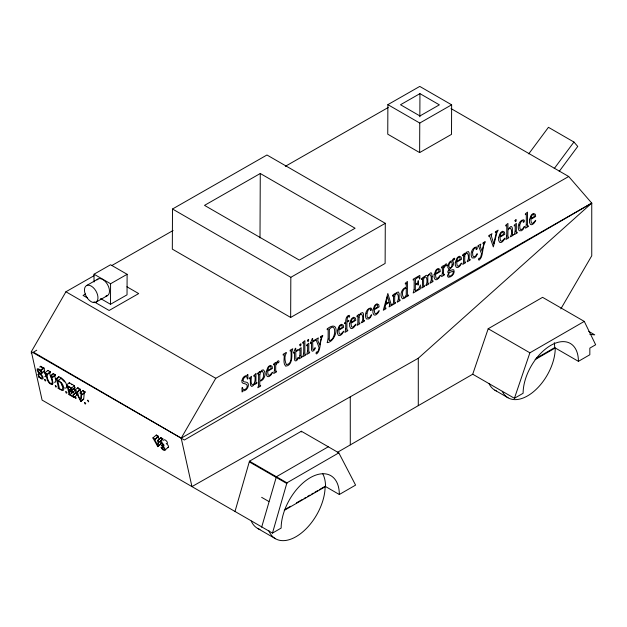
<?xml version="1.0" encoding="UTF-8"?>
<svg xmlns="http://www.w3.org/2000/svg" width="627" height="627" viewBox="0 0 627 627"><rect width="100%" height="100%" fill="white"/><g stroke="black" fill="none" stroke-linecap="round" stroke-linejoin="round"><path stroke-width="0.94" d="M94.011 282.025L94.042 274.203L110.579 264.751L127.116 274.297L127.03 294.823L110.493 304.275L100.571 298.546M110.493 304.275L110.579 283.749L127.116 274.297M172.496 209.01L172.323 249.131L290.654 317.45L385.127 263.434L385.291 223.314L266.961 154.994L172.496 209.01L290.826 277.322L385.291 223.314M260.001 237.923L260.276 173.499L355.094 228.244L299.345 260.119L204.52 205.374L260.276 173.499M290.654 317.45L290.826 277.322M387.878 104.646L387.752 134.186L419.635 152.588L451.511 134.358L451.636 104.819L419.761 86.416L387.878 104.646L419.761 123.049L451.636 104.819M419.635 152.588L419.761 123.049M419.847 116.787L419.941 93.635L439.362 104.842L419.941 115.956L400.52 104.74L419.941 93.635M39.924 367.156L40.12 366.395L40.943 366.278L43.639 368.331L43.475 367.751L40.63 370.142L40.794 370.722L38.796 368.989L37.267 368.778C35.817 372.65 44.008 375.416 41.688 378.418L40.277 377.572A2.688 1.168 50 0 1 39.195 376.255L38.098 374.405L39.517 373.206M163.044 444.386L161.774 445.969C164.901 446.675 164.58 452.13 161.703 448.07C159.767 445.084 162.573 451.33 164.752 450.296L168.616 446.926L168.067 445.256L166.218 443.454M80.852 401.539L81.494 394.798L82.302 394.665L85.053 391.844L82.897 390.597L80.052 392.988L80.985 393.983C81.392 406.233 77.685 393.999 77.583 391.953L80.436 389.555L77.873 387.705L75.028 390.088L80.852 401.539L83.697 399.148L84.261 392.878M161.468 439.48L161.554 439.002M157.808 446.651L158.694 441.957L159.446 441.957L162.793 438.767L160.849 437.646L157.432 440.515L158.255 441.322L157.549 445.327L154.681 439.456L158.553 436.314L156.327 435.028L152.902 437.905L157.808 446.651L161.225 443.783L162.111 439.08L162.863 439.08M165.058 450.139L164.87 448.517L162.793 446.322L164.023 446.056C164.885 443.712 158.435 441.032 160.778 443.908C160.669 440.577 165.332 447.451 161.68 445.538M235.007 511.467L249.468 461.198L301.36 431.243L338.823 452.866L355.587 485.11L339.325 494.499L325.131 486.309L319.229 489.711M261.655 527.166L276.397 476.739L328.282 446.785M93.979 275.731L65.913 291.774L31.35 351.645L42.095 400.089L272.471 533.099L286.931 482.829L338.823 452.866M337.483 452.302L472.727 374.217L488.19 328.736L542.582 297.331L584.278 321.4L595.65 344.764L589.835 348.118L589.835 354.749L578.415 361.34L554.668 347.632A39.101 22.58 -60 0 0 554.292 342.64M472.727 374.217L514.422 398.294L529.886 352.805L584.278 321.4M68.688 389.296L68.641 389.79M568.697 176.508L215.774 378.293L181.203 438.163L191.948 486.607L418.287 358.244L591.747 203.109L568.697 176.508L451.017 108.565M560.828 308.892L591.747 255.792L591.747 203.109L181.203 438.163L31.35 351.645L31.35 353.62L31.734 353.393M84.347 392.408L85.147 392.275M167.268 443.461L167.448 443.187C167.793 441.51 163.913 438.218 163.553 440.436M528.733 153.874L548.445 127.32L573.94 142.039L577.749 146.436L559.198 171.43M554.229 168.592L573.94 142.039M71.243 384.617L71.846 384.641M44.015 368.065L44.65 370.933L41.805 373.324L41.17 370.455L44.015 368.065L43.475 367.751M38.513 374.64L39.932 373.449M41.805 373.324L41.421 373.104L44.274 370.714L44.65 370.933M45.019 372.767L47.864 370.377L50.246 371.748L47.495 374.57C46.406 376.161 48.232 383.74 52.01 383.849L52.221 381.396L51.265 376.827L50.387 375.863L53.24 373.48L55.309 375.048L52.464 377.438C50.442 377.963 54.33 382.807 52.449 384.625C47.409 384.108 46.672 377.658 45.904 373.731L45.019 372.767L47.495 374.57M47.135 374.429L50.246 371.748M50.521 376.443L52.652 374.648M52.464 377.438L55.215 374.617M55.889 379.037C59.941 380.848 64.738 385.017 63.64 389.923A5.494 2.39 50 0 1 62.778 390.449A4.883 2.124 50 0 1 61.869 390.331L57.919 388.184L58.382 387.494L56.767 380.009L55.889 379.037L58.734 376.655C62.794 378.457 67.591 382.627 66.486 387.533A5.494 2.39 50 0 1 65.623 388.066A4.883 2.124 50 0 1 64.722 387.941M57.441 378.418L58.86 377.227L58.734 376.655M58.397 380.479L61.242 378.089M70.679 390.213L71.752 393.223L70.773 391.718L69.119 390.731L69.973 394.72L71.995 395.856L73.03 396.052L73.077 394.712L76.29 392.533L76.784 395.041L73.939 397.432L68.453 394.265L68.923 393.576L67.308 386.091L66.431 385.127L69.276 382.736L74.386 385.691L74.95 388.003L71.752 390.19C71.329 387.337 66.266 384.782 69.001 390.206L71 391.373L70.679 390.213L72.105 389.014M69.001 390.206L71.133 388.419M72.105 390.394L71.541 388.082L74.386 385.691M71.752 390.19L73.171 388.999M71.407 393.019L72.826 391.828M69.973 394.72L74.605 390.833L73.994 388.089M73.939 397.432L73.437 394.924L76.29 392.533M77.591 391.946L80.342 389.124M82.302 394.665L85.053 391.844M80.554 401.366L83.697 399.148M155.198 439.503L158.553 436.314M157.526 440.938L160.849 437.646M159.446 441.957L162.793 438.767M157.534 446.502L161.225 443.783M160.888 443.885L162.252 442.74M161.703 448.07L163.075 446.926M36.75 350.203L33.372 352.17L184.369 440.005L591.747 203.109M536.234 358.276L554.668 347.632M535.144 359.584L555.256 347.969A39.101 22.58 -60 0 1 533.256 391.93A39.101 22.58 -60 0 1 502.266 391.342M285.504 509.187L290.567 506.263M296.469 502.854L302.371 499.453M304.056 498.473L305.741 497.501M307.426 496.529L309.957 495.071M311.643 494.092L313.328 493.12M315.013 492.148L317.544 490.69M284.227 510.394L325.538 486.544A41.139 23.748 -60 0 0 322.537 473.416M272.471 533.099L281.147 528.083A41.139 23.748 -60 0 1 310.232 477.703A41.139 23.748 -60 0 1 339.325 494.499M514.422 398.294L523.114 393.27A39.101 22.58 -60 0 1 550.765 345.383A39.101 22.58 -60 0 1 578.415 361.34M111.841 265.519L173.068 230.509M285.324 166.327L388.231 107.491M86.542 285.559L98.071 278.968M85.601 293.985L83.07 295.435L87.271 297.856M95.868 302.222A9.546 5.541 60.2 0 0 93.102 287.456A9.546 5.541 60.2 0 0 84.645 292.002A9.546 5.541 60.2 0 0 95.868 302.222L107.405 295.63M40.935 367.03L41.837 367.163M54.815 374.946L55.309 375.048M79.95 389.461L80.428 389.563M167.738 447.412L168.177 447.427M589.866 334.41L594.717 334.842L588.792 331.417M44.744 376.655L45.724 376.686L46.053 375.918L44.439 372.509M54.345 382.204L55.294 382.235L55.779 380.863L54.737 375.314M50.348 372.179C48.765 373.081 51.195 378.528 52.449 380.268M158.615 436.635L158.106 436.768L159.195 439.041M54.11 374.437L53.24 373.48M83.83 391.593L82.897 390.597M160.943 438.061L161.672 438.453M74.84 393.466L72.818 392.33L72.63 391.334M488.19 328.736L529.886 352.805M494.86 390.182L508.058 397.8M126.92 286.782L138.685 293.577L109.129 310.475L93.995 301.744M94.042 274.203L110.579 283.749M65.913 291.774L215.774 378.293M249.468 461.198L286.931 482.829M249.468 461.974L286.931 483.597M74.95 388.003L74.299 386.843M261.655 497.336L268.873 501.506M40.63 370.142L41.17 370.455M50.387 375.863L52.37 377.007M66.431 385.127L71.541 388.082M75.028 390.088L77.497 391.514M80.052 392.988L82.208 394.234M152.902 437.905L155.128 439.182M157.432 440.515L159.376 441.635M257.54 528.365L275.48 538.726M61.234 378.504L64.534 381.867M87.984 401.641C89.747 402.753 87.576 398.725 87.435 400.645M42.252 367.446L42.644 367.79M81.212 392.839L79.88 389.586M157.212 436.392L156.327 435.028M78.594 388.591L78.916 389.461M41.421 373.104L39.799 370.181L38.443 369.334L37.926 369.75C38.349 373.394 43.592 374.828 43.122 378.786L41.899 379.045A4.514 1.967 50 0 1 40.144 377.956L39.148 376.952L39.329 377.54L38.78 377.219L38.098 374.405M77.873 387.705L78.007 388.278M69.276 382.736L69.401 383.309M61.462 382.423L62.277 386.208M47.864 370.377L47.989 370.941M75.922 392.322L76.039 393.215M350.258 396.828L350.289 444.825M418.287 358.244L418.287 405.645M301.36 431.243L301.36 432.011M259.97 529.47A41.139 23.748 -60 0 1 251.239 521.115M496.365 390.927A39.101 22.58 -60 0 1 489.068 383.716M325.131 486.309A41.139 23.748 -60 0 1 301.25 533.138A41.139 23.748 -60 0 1 268.818 530.646M96.973 279.932A9.546 5.541 60.2 0 1 107.625 284.674A9.546 5.541 60.2 0 1 105.987 296.022M57.817 380.902L59.424 388.599L60.568 389.281A3.558 1.552 50 0 0 62.034 389.657L62.512 389.375C63.601 386.177 60.835 381.584 57.817 380.902M255.973 373.723L255.902 383.058L256.898 382.399L256.898 383.23L254.915 384.375L254.821 383.246L253.755 384.947A3.315 1.912 -60 0 1 251.537 386.397L250.424 385.002L250.345 378.253L249.381 378.865L249.381 378.057L251.505 376.302C249.303 389.759 256.647 385.354 254.844 375.651L253.849 376.286L253.849 375.479L255.973 373.723M258.63 374.742L258.559 385.691L257.783 387.737L260.613 386.099L260.613 385.291L259.743 385.856L259.797 381.224C264.343 380.848 266.867 372.838 263.458 369.891L261.945 370.157L259.797 372.579L259.743 371.545L257.705 373.253L257.705 374.084L258.685 373.433L258.63 374.742M259.821 374.648L259.805 380.307L260.566 380.448C263.873 379.249 264.563 373.496 262.368 371.184L260.558 372.234L259.821 374.648M359.083 317.129L359.012 323.524L359.882 322.96L359.882 323.767L357.053 325.405L357.829 323.375L357.946 316.126L356.959 316.776L356.959 315.945L358.997 314.245L359.052 315.412L360.721 313.218L362.751 312.56L363.488 313.978L363.574 320.891L364.444 320.326L364.444 321.134L361.614 322.772L361.614 322.176C364.146 319.66 362.163 309.777 359.067 316.369L359.083 317.129M394.704 296.563L394.634 302.959L395.504 302.394L395.504 303.202L392.674 304.832L393.45 302.81L393.568 295.56L392.58 296.21L392.58 295.38L394.618 293.671L394.673 294.847L396.342 292.652L398.372 291.994L399.109 293.412L399.195 300.325L400.065 299.761L400.065 300.568L397.236 302.206L397.236 301.611C399.767 299.095 397.784 289.212 394.689 295.803L394.704 296.563M406.249 288.302L406.249 295.051L405.003 296.979A2.108 1.215 -60 0 1 403.686 297.527C401.499 295.184 402.142 289.408 405.536 288.193L406.249 288.302M464.756 256.114L464.685 262.517L465.555 261.953L465.555 262.76L462.734 264.39L463.51 262.368L463.619 255.118L462.632 255.769L462.632 254.938L464.67 253.23L464.725 254.397L466.394 252.211L468.432 251.552L469.161 252.963L469.247 259.884L470.117 259.319L470.117 260.127L467.287 261.757L467.287 261.169C469.819 258.645 467.836 248.762 464.74 255.354L464.756 256.114M432.183 276.28L432.113 281.319L432.983 280.755L432.983 281.562L430.161 283.2L430.161 282.605C432.418 280.402 431.133 270.511 427.786 276.413L427.841 283.788L428.719 283.224L428.719 284.031L425.89 285.661L425.89 285.073C428.014 283.012 427.018 272.917 423.64 278.749L423.601 286.233L424.471 285.669L424.471 286.476L421.65 288.106L422.426 286.069L422.52 278.843L421.54 279.493L421.54 278.662L423.57 276.962L423.633 277.973L424.597 276.562A3.323 1.92 -60 0 1 426.297 275.355A2.916 1.685 -60 0 1 427.246 275.48L427.567 275.856L430.435 272.941A2.555 1.473 -60 0 1 431.642 273.247L432.183 276.28M291.774 352.382C292.01 357.155 292.143 365.588 285.685 366.192C282.714 363.378 284.674 358.166 284.164 354.49L283.161 355.125L283.161 354.279L286.273 352.492L286.273 353.142C284.109 356.12 284.885 361.418 286.382 364.608C292.754 364.177 290.724 354.529 291.147 350.462L290.16 351.104L290.16 350.242L292.738 348.753L291.774 352.382M294.518 352.492L294.604 359.733L294.949 360.666L295.928 360.948L297.402 359.804L298.468 357.672L298.091 357.453L296.759 359.404L295.944 359.208L295.732 351.771L298.068 350.383L298.068 349.615L295.732 350.963L295.732 348.204L295.262 348.479L293.452 353.126L294.518 352.492M311.439 342.718L311.525 349.968L312.144 351.136L312.849 351.183L314.323 350.031L315.389 347.899L315.013 347.687L313.688 349.631L312.865 349.435L312.661 341.997L314.989 340.61L314.989 339.842L312.661 341.19L312.661 338.431L312.191 338.705L310.373 343.361L311.439 342.718M328.125 339.035L327.169 342.655C336.77 341.84 341.096 318.14 327.169 328.877L327.169 329.739L328.172 329.089L328.125 339.035M329.363 329.285L329.293 340.641C336.08 340.14 336.77 320.946 329.363 329.285M414.133 289.376L413.177 292.997L420.333 288.867L420.411 284.987L418.805 288.781L415.301 291.046L415.34 284.979L417.488 283.796L418.005 285.113L418.46 284.854L418.46 280.716L417.848 281.068L417.943 282.706L415.34 284.188L415.489 279.18L418.374 277.024L419.173 277.353L419.455 279.039L419.918 278.772L419.847 275.371L413.177 279.219L413.177 280.089L414.173 279.43L414.133 289.376M274.516 370.063L273.693 373.527L276.538 371.889L276.538 371.082L275.668 371.646L275.708 365.439L277.675 362.155C277.675 363.95 279.571 362.014 278.921 361.058L278.404 360.729L277.338 361.426L275.692 364.287L275.621 362.375L273.584 364.083L273.584 364.89L274.571 364.263L274.516 370.063M299.949 355.376L299.134 358.84L301.955 357.21L301.955 356.402L301.085 356.967L301.14 347.64L299.024 349.396L299.024 350.227L300.004 349.576L299.949 355.376M303.703 353.213L302.888 356.677L305.717 355.039L305.717 354.231L304.84 354.796L304.894 340.649L302.763 342.413L302.763 343.243L303.75 342.593L303.703 353.213M307.614 350.955L306.799 354.42L309.62 352.789L309.62 351.982L308.75 352.539L308.805 343.22L306.689 344.975L306.689 345.798L307.669 345.156L307.614 350.955M345.743 328.94L344.928 332.404L347.758 330.774L347.758 329.967L346.88 330.531L346.927 322.239L348.792 321.095L348.792 320.326L346.927 321.408L347.507 316.831A1.176 0.674 -60 0 1 348.612 316.361L349.114 317.372L349.709 316.141L349.223 315.334C346.175 315.655 345.649 319.652 345.728 322.098L344.591 322.756L344.591 323.642L345.728 322.944L345.743 328.94M442.372 273.153L441.549 276.617L444.394 274.979L444.394 274.171L443.516 274.736L443.563 268.528L445.531 265.245C445.531 267.039 447.427 265.111 446.777 264.147L446.259 263.826L445.194 264.516L443.548 267.376L443.477 265.464L441.439 267.173L441.439 267.98L442.427 267.353L442.372 273.153M506.741 235.987L505.903 239.467L508.732 237.829L508.732 237.022L507.862 237.586L507.933 230.399C511.115 223.886 512.988 233.706 510.496 236.222L510.496 236.818L513.325 235.18L513.325 234.373L512.447 234.937L512.345 228.016L511.624 226.598L510.762 226.566L507.933 229.435L507.933 223.431L505.793 225.195L505.793 226.026L506.781 225.375L506.741 235.987M515.167 231.128L514.352 234.592L517.173 232.954L517.173 232.147L516.303 232.711L516.358 223.392L514.234 225.148L514.234 225.971L515.222 225.328L515.167 231.128M526.296 224.701L525.481 228.165L528.302 226.535L528.302 225.728L527.432 226.284L527.487 212.138L525.355 213.901L525.355 214.732L526.335 214.081L526.296 224.701M406.288 283.396L406.249 287.393C401.633 288.02 399.274 295.732 402.518 298.86L404.697 298.123L406.272 295.96L406.374 296.932L408.357 295.787L408.357 294.956L407.37 295.607L407.425 281.46L405.308 283.216L405.308 284.039L406.288 283.396M317.246 352.421L318.093 351.481L319.065 347.554L316.165 339.936L315.499 340.359L315.499 339.552L318.367 337.89L317.748 340.265L319.621 345.03L321.486 336.824L320.53 337.451L320.53 336.644L322.709 335.39L322.709 335.978C319.229 341.221 321.471 349.647 316.706 353.949L316.157 353.659C315.632 352.954 316.98 350.908 317.246 352.421M479.71 258.622L480.556 257.681L481.528 253.755L478.628 246.137L477.962 246.56L477.962 245.753L480.831 244.099L480.211 246.466L482.077 251.231L483.95 243.025L482.994 243.652L482.994 242.845L485.173 241.591L485.173 242.179C481.693 247.43 483.934 255.847 479.169 260.158L478.62 259.86C478.095 259.155 479.443 257.109 479.71 258.622M366.913 313.249L367.132 316.69L367.978 317.818L369.844 317.191L371.403 314.715L371.764 314.903L370.432 317.403L368.848 318.908L366.419 318.955C364.021 315.436 366.286 308.194 370.894 307.975C373.151 309.001 369.64 312.528 370.526 309.26L369.93 308.774L368.464 309.503L366.913 313.249M472.586 252.234L472.805 255.683L473.651 256.804L475.517 256.184L477.076 253.708L477.437 253.896L476.105 256.396L474.529 257.893L472.1 257.948C469.694 254.429 471.959 247.179 476.567 246.967C478.824 247.986 475.321 251.513 476.207 248.245L475.611 247.767L474.137 248.496L472.586 252.234M519.689 225.046L519.908 228.487L520.755 229.615L522.612 228.988L524.172 226.512L524.533 226.7L523.208 229.2L521.625 230.705L519.195 230.752C516.797 227.233 519.062 219.991 523.663 219.779C525.92 220.798 522.416 224.325 523.302 221.057L522.706 220.571L521.241 221.307L519.689 225.046M242.061 380.377C240.525 384.954 247.101 382.454 247.226 385.84C247.9 388.858 242.32 391.836 242.508 387.502L241.967 387.807L242.053 391.953L242.774 391.538L242.704 390.731C247.242 391.93 251.388 382.266 245.518 382.023C239.451 382.243 246.944 372.085 247.375 379.116L247.877 378.833L247.877 374.499L247.171 374.907L247.226 375.722C244.577 375.142 242.343 377.948 242.061 380.377M266.271 371.584L266.271 374.382L267.126 376.224A4.17 2.406 -60 0 0 269.539 376.247L271.178 374.75L272.549 372.266L269.869 375.048L268.842 375.307L268.129 374.734L267.588 371.364L272.463 368.433L272.087 366.27L270.402 365.392A4.052 2.336 -60 0 0 267.831 367.485L266.271 371.584M337.428 330.5L337.428 333.298L338.282 335.139A4.17 2.406 -60 0 0 340.696 335.163L342.334 333.666L343.706 331.181L341.033 333.964L340.006 334.222L339.285 333.65L338.745 330.28L343.627 327.349L343.251 325.186L341.566 324.308A4.052 2.336 -60 0 0 338.995 326.401L337.428 330.5M349.623 323.454L349.623 326.252L350.485 328.101A4.17 2.406 -60 0 0 352.899 328.117L354.529 326.62L355.909 324.135L353.228 326.918L352.202 327.184L351.481 326.612L350.94 323.242L355.822 320.303L355.446 318.14L353.761 317.27A4.052 2.336 -60 0 0 351.191 319.355L349.623 323.454M372.924 310.004L372.924 312.802L373.786 314.644A4.17 2.406 -60 0 0 376.2 314.668L377.83 313.171L379.202 310.686L376.529 313.469L375.502 313.735L374.781 313.155L374.241 309.793L379.123 306.854L378.747 304.691L377.062 303.821A4.052 2.336 -60 0 0 374.491 305.905L372.924 310.004M434.119 274.673L434.119 277.471L434.981 279.313A4.17 2.406 -60 0 0 437.395 279.336L439.025 277.839L440.397 275.355L437.724 278.137L436.698 278.404L435.977 277.824L435.436 274.461L440.319 271.522L439.942 269.359L438.257 268.489A4.052 2.336 -60 0 0 435.687 270.574L434.119 274.673M455.304 262.447L455.304 265.245L456.158 267.086A4.17 2.406 -60 0 0 458.572 267.11L460.21 265.613L461.582 263.128L458.901 265.911L457.882 266.169L457.161 265.597L456.621 262.227L461.496 259.296L461.119 257.133L459.434 256.255A4.052 2.336 -60 0 0 456.864 258.348L455.304 262.447M498.614 237.437L498.614 240.235L499.468 242.085A4.17 2.406 -60 0 0 501.89 242.1L503.52 240.603L504.892 238.119L502.219 240.901L501.192 241.168L500.471 240.596L499.931 237.225L504.813 234.286L504.437 232.123L502.752 231.253A4.052 2.336 -60 0 0 500.181 233.338L498.614 237.437M529.47 219.622L529.47 222.42L530.324 224.27A4.17 2.406 -60 0 0 532.738 224.286L534.376 222.789L535.748 220.304L533.075 223.087L532.049 223.353L531.328 222.781L530.787 219.411L535.67 216.472L535.293 214.309L533.601 213.439A4.052 2.336 -60 0 0 531.038 215.523L529.47 219.622M452.239 264.249L451.354 267.267L450.014 268.011L449.496 267.666C447.137 265.174 452.114 258.418 452.239 264.249M448.571 274.446L449.159 276.201L450.876 275.802L452.725 274.109L453.36 271.797A1.591 0.917 -60 0 0 452.725 271.248L449.316 272.627L448.571 274.446M447.835 265.652L447.827 267.682L449.136 268.975L447.749 271.805L447.984 272.627L448.705 272.808L447.427 275.904L448.25 277.275C451.644 277.369 455.492 273.082 453.807 269.806L452.373 269.72L449.144 271.091L448.65 270.613C450.492 268.011 455.602 265.103 452.851 261.161L453.65 259.398L454.262 259.735C456.166 256.67 452.028 258.7 452.42 260.918L451.565 260.856A3.699 2.14 -60 0 0 449.245 262.509L447.835 265.652M299.824 344.85C300.49 348.863 302.12 340.955 299.824 344.85M307.489 340.422C308.155 344.435 309.785 336.534 307.489 340.422M515.041 220.594C515.707 224.607 517.338 216.699 515.041 220.594M389.876 304.855L389.061 306.924L392.236 305.09L392.236 304.228L391.295 304.847L387.839 293.475L383.309 310.247L385.903 308.75L385.903 307.881L384.821 308.586L385.652 304.644L389.257 302.441L389.876 304.855M491.184 235.446L493.762 243.872L496.427 231.943L495.361 232.641L495.361 231.771L498.175 230.148L496.921 232.546L493.331 246.92L489.593 235.932L488.817 236.418L488.817 235.548L492.03 233.691L491.184 235.446M267.87 369.115L267.627 370.518L271.162 368.48L270.786 366.662L270.315 366.301L268.889 367.093L267.87 369.115M339.035 328.031L338.784 329.434L342.318 327.388L341.95 325.578L341.48 325.217L340.053 326.009L339.035 328.031M351.23 320.993L350.987 322.388L354.521 320.35L354.145 318.54L353.675 318.171L352.249 318.963L351.23 320.993M374.531 307.536L374.288 308.939L377.822 306.901L377.446 305.083L376.976 304.722L375.549 305.514L374.531 307.536M435.726 272.204L435.483 273.607L439.018 271.569L438.641 269.759L438.171 269.391L436.745 270.182L435.726 272.204M456.903 259.978L456.66 261.381L460.194 259.343L459.818 257.525L459.348 257.164L457.922 257.956L456.903 259.978M500.221 234.968L499.978 236.371L503.512 234.333L503.136 232.523L502.666 232.155L501.239 232.946L500.221 234.968M531.077 217.161L530.826 218.557L534.361 216.519L533.992 214.708L533.522 214.34L532.096 215.132L531.077 217.161M386.091 302.575L385.856 303.672L389.061 301.822L387.455 296.571L386.091 302.575M44.689 379.476C44.682 382.431 47.205 380.283 44.689 379.476M55.301 385.605C55.294 388.552 57.817 386.412 55.301 385.605M65.843 391.687C65.835 394.642 68.351 392.494 65.843 391.687M75.075 397.016C75.068 399.971 77.583 397.824 75.075 397.016M84.629 402.534C84.621 405.489 87.145 403.341 84.629 402.534"/></g></svg>
